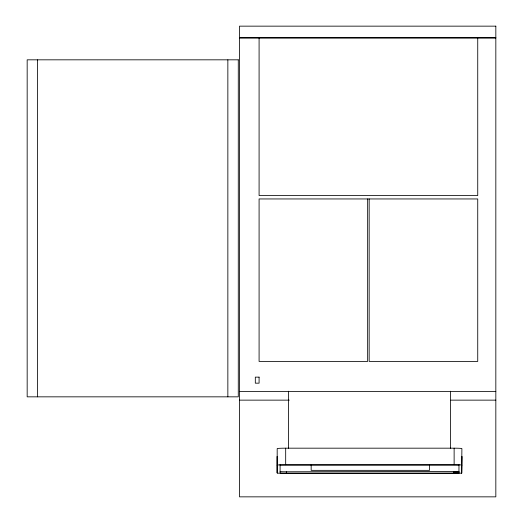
<?xml version="1.0" encoding="UTF-8"?>
<svg xmlns="http://www.w3.org/2000/svg" width="523" height="523" viewBox="0 0 523 523"><rect width="100%" height="100%" fill="white"/><g stroke="black" fill="none" stroke-linecap="round" stroke-linejoin="round"><path stroke-width="0.78" d="M280.099 465.169L458.985 465.13M277.497 456.507L277.183 456.383L277.19 472.969L278.413 473.204L453.729 473.446L461.626 473.125L461.901 456.429M458.985 471.504L286.349 471.785A6.25 0.327 0 0 1 280.099 471.458M280.099 464.444L280.099 472.962A6.25 0.327 0 0 0 286.349 473.289L458.985 473.008M461.626 473.125L461.901 448.59A7.773 0.412 0 0 0 454.127 448.178L285.682 448.178A8.499 0.451 0 0 0 277.183 448.629L277.183 472.962M239.488 37.78L495.83 37.78M239.488 37.957L495.83 37.957M239.488 391.564L495.83 391.564M239.488 400.141L289.284 400.141M450.931 400.141L495.83 400.141M277.183 465.169A8.499 0.451 0 0 1 285.682 464.718L454.127 464.718A7.773 0.412 0 0 1 461.901 465.13M477.734 37.957L477.734 195.537L259.088 195.537L259.088 37.957M461.835 456.481L461.835 473.073M458.985 464.411L458.933 473.047M458.802 471.583L458.802 473.086M458.579 471.615L458.579 473.119M458.272 471.648L458.272 473.152M457.893 471.674L457.893 473.184M457.442 471.707L457.442 473.21M456.925 471.726L456.925 473.237M456.357 471.746L456.357 473.256M455.736 471.766L455.736 473.269M455.088 471.779L455.088 473.282M454.415 471.785L454.415 473.289M454.127 448.178L454.127 464.718M453.637 471.785L453.637 473.289M450.591 391.23L450.591 448.479M429.533 464.862L429.533 470.354L311.165 470.354L311.165 464.862M369.166 198.949L369.166 361.406L477.734 361.406L477.734 198.949L259.088 198.949L259.088 361.406L367.656 361.406L367.656 198.949M288.493 391.23L288.493 448.564M286.349 471.785L286.349 473.289M285.682 448.178L285.682 464.718M277.262 456.442L277.262 473.027M227.851 59.825L227.851 396.839M37.597 59.825L37.597 396.839M495.83 26.15L239.488 26.15L239.488 496.85L495.83 496.85L495.83 26.15M238.279 59.825L27.17 59.825L27.17 396.839L238.279 396.839L238.279 59.825M259.088 377.135L255.316 377.135L255.316 383.169L259.088 383.169L259.088 377.135"/></g></svg>
